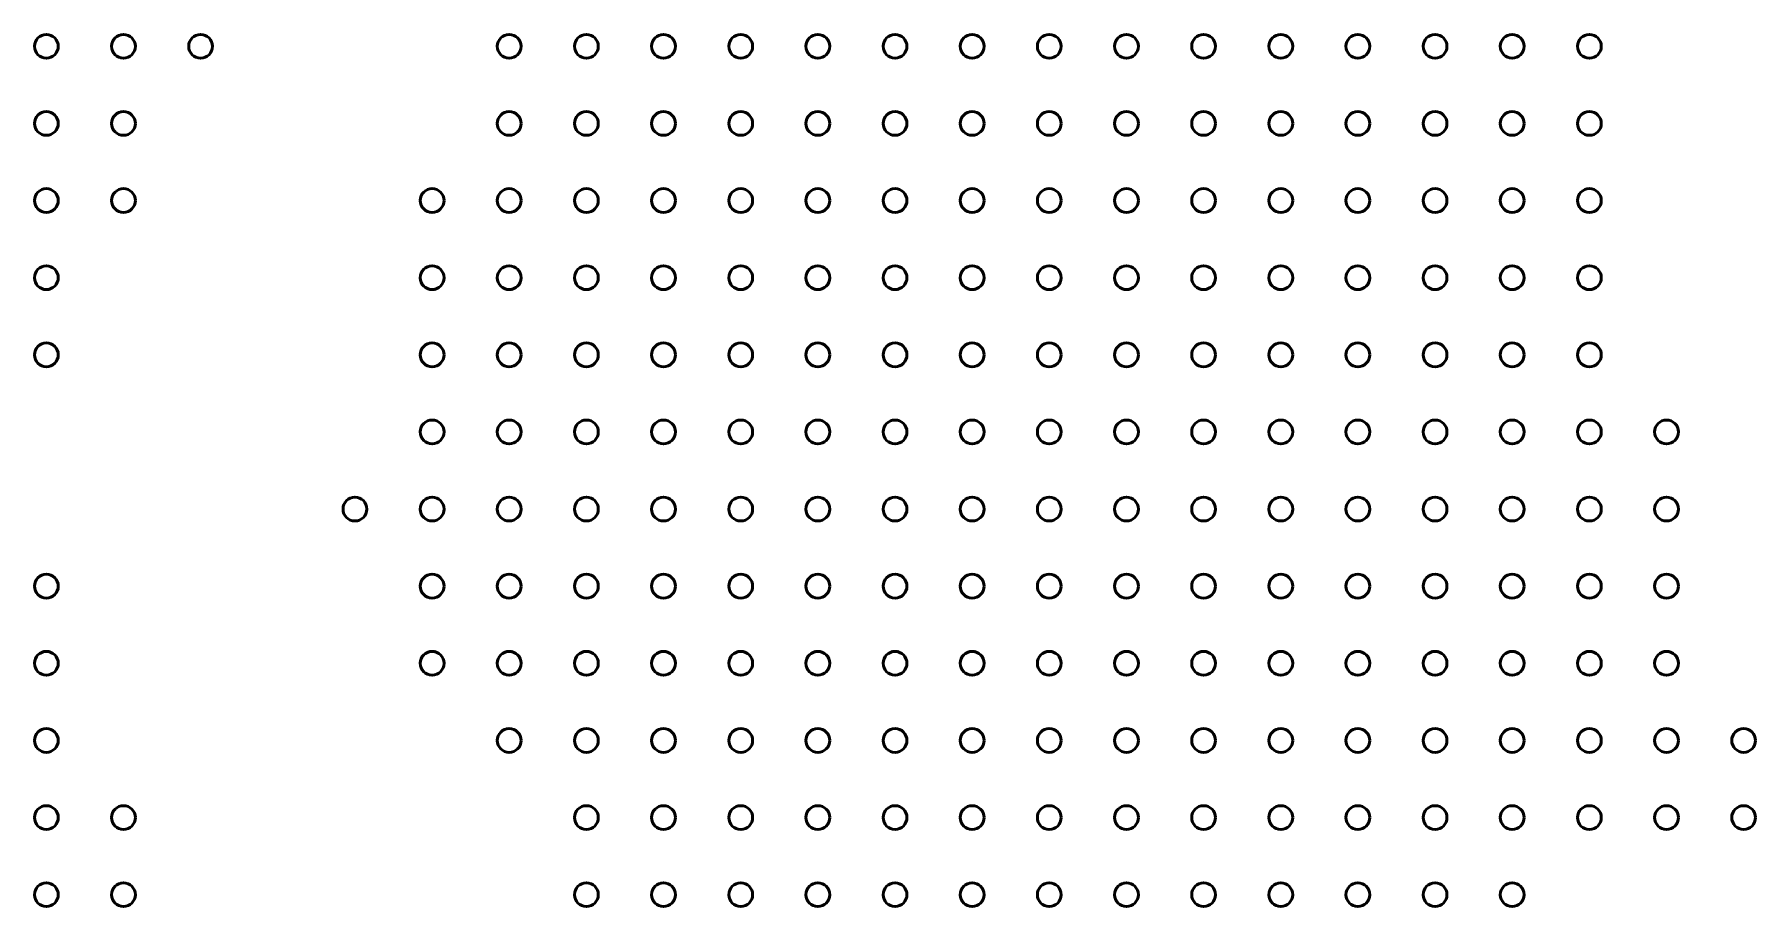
# Model space of a CAD drawing. Header units: inches. Extents: x 17 to 31, y 2 to 10.
# Drawn here: x 27.44 to 30.953, y 4.25 to 6.031 of the extents above; entities that cross this region are included whole.
import ezdxf

# ---------------------------------------------------------------- set-up
doc = ezdxf.new("R2010")
doc.units = ezdxf.units.IN
doc.header["$MEASUREMENT"] = 0
doc.layers.add('Visible', color=7, linetype='Continuous', lineweight=0)

# ---------------------------------------------------------------- blocks, each defined once
blk = doc.blocks.new('Block_2304')
at = {"layer": 'Visible', "color": 7, "lineweight": 50}
blk.add_circle((27.4646, 4.2747), 0.0243, dxfattribs=at)
blk = doc.blocks.new('Block_2305')
at = {"layer": 'Visible', "color": 7, "lineweight": 50}
blk.add_circle((27.4646, 4.4321), 0.0243, dxfattribs=at)
blk = doc.blocks.new('Block_2306')
at = {"layer": 'Visible', "color": 7, "lineweight": 50}
blk.add_circle((27.4646, 4.5896), 0.0243, dxfattribs=at)
blk = doc.blocks.new('Block_2307')
at = {"layer": 'Visible', "color": 7, "lineweight": 50}
blk.add_circle((27.4646, 4.7471), 0.0243, dxfattribs=at)
blk = doc.blocks.new('Block_2308')
at = {"layer": 'Visible', "color": 7, "lineweight": 50}
blk.add_circle((27.4646, 4.9046), 0.0243, dxfattribs=at)
blk = doc.blocks.new('Block_2309')
at = {"layer": 'Visible', "color": 7, "lineweight": 50}
blk.add_circle((27.4646, 5.377), 0.0243, dxfattribs=at)
blk = doc.blocks.new('Block_2310')
at = {"layer": 'Visible', "color": 7, "lineweight": 50}
blk.add_circle((27.4646, 5.5345), 0.0243, dxfattribs=at)
blk = doc.blocks.new('Block_2311')
at = {"layer": 'Visible', "color": 7, "lineweight": 50}
blk.add_circle((27.4646, 5.692), 0.0243, dxfattribs=at)
blk = doc.blocks.new('Block_2312')
at = {"layer": 'Visible', "color": 7, "lineweight": 50}
blk.add_circle((27.4646, 5.8495), 0.0243, dxfattribs=at)
blk = doc.blocks.new('Block_2313')
at = {"layer": 'Visible', "color": 7, "lineweight": 50}
blk.add_circle((27.4646, 6.0069), 0.0243, dxfattribs=at)
blk = doc.blocks.new('Block_2346')
at = {"layer": 'Visible', "color": 7, "lineweight": 50}
blk.add_circle((27.622, 4.2747), 0.0243, dxfattribs=at)
blk = doc.blocks.new('Block_2347')
at = {"layer": 'Visible', "color": 7, "lineweight": 50}
blk.add_circle((27.622, 4.4321), 0.0243, dxfattribs=at)
blk = doc.blocks.new('Block_2348')
at = {"layer": 'Visible', "color": 7, "lineweight": 50}
blk.add_circle((27.622, 5.692), 0.0243, dxfattribs=at)
blk = doc.blocks.new('Block_2349')
at = {"layer": 'Visible', "color": 7, "lineweight": 50}
blk.add_circle((27.622, 5.8495), 0.0243, dxfattribs=at)
blk = doc.blocks.new('Block_2350')
at = {"layer": 'Visible', "color": 7, "lineweight": 50}
blk.add_circle((27.622, 6.0069), 0.0243, dxfattribs=at)
blk = doc.blocks.new('Block_2381')
at = {"layer": 'Visible', "color": 7, "lineweight": 50}
blk.add_circle((27.7795, 6.0069), 0.0243, dxfattribs=at)
blk = doc.blocks.new('Block_2438')
at = {"layer": 'Visible', "color": 7, "lineweight": 50}
blk.add_circle((28.0945, 5.0621), 0.0243, dxfattribs=at)
blk = doc.blocks.new('Block_2465')
at = {"layer": 'Visible', "color": 7, "lineweight": 50}
blk.add_circle((28.252, 4.7471), 0.0243, dxfattribs=at)
blk = doc.blocks.new('Block_2466')
at = {"layer": 'Visible', "color": 7, "lineweight": 50}
blk.add_circle((28.252, 4.9046), 0.0243, dxfattribs=at)
blk = doc.blocks.new('Block_2467')
at = {"layer": 'Visible', "color": 7, "lineweight": 50}
blk.add_circle((28.252, 5.0621), 0.0243, dxfattribs=at)
blk = doc.blocks.new('Block_2468')
at = {"layer": 'Visible', "color": 7, "lineweight": 50}
blk.add_circle((28.252, 5.2195), 0.0243, dxfattribs=at)
blk = doc.blocks.new('Block_2469')
at = {"layer": 'Visible', "color": 7, "lineweight": 50}
blk.add_circle((28.252, 5.377), 0.0243, dxfattribs=at)
blk = doc.blocks.new('Block_2470')
at = {"layer": 'Visible', "color": 7, "lineweight": 50}
blk.add_circle((28.252, 5.5345), 0.0243, dxfattribs=at)
blk = doc.blocks.new('Block_2471')
at = {"layer": 'Visible', "color": 7, "lineweight": 50}
blk.add_circle((28.252, 5.692), 0.0243, dxfattribs=at)
blk = doc.blocks.new('Block_2496')
at = {"layer": 'Visible', "color": 7, "lineweight": 50}
blk.add_circle((28.4094, 4.5896), 0.0243, dxfattribs=at)
blk = doc.blocks.new('Block_2497')
at = {"layer": 'Visible', "color": 7, "lineweight": 50}
blk.add_circle((28.4094, 4.7471), 0.0243, dxfattribs=at)
blk = doc.blocks.new('Block_2498')
at = {"layer": 'Visible', "color": 7, "lineweight": 50}
blk.add_circle((28.4094, 4.9046), 0.0243, dxfattribs=at)
blk = doc.blocks.new('Block_2499')
at = {"layer": 'Visible', "color": 7, "lineweight": 50}
blk.add_circle((28.4094, 5.0621), 0.0243, dxfattribs=at)
blk = doc.blocks.new('Block_2500')
at = {"layer": 'Visible', "color": 7, "lineweight": 50}
blk.add_circle((28.4094, 5.2195), 0.0243, dxfattribs=at)
blk = doc.blocks.new('Block_2501')
at = {"layer": 'Visible', "color": 7, "lineweight": 50}
blk.add_circle((28.4094, 5.377), 0.0243, dxfattribs=at)
blk = doc.blocks.new('Block_2502')
at = {"layer": 'Visible', "color": 7, "lineweight": 50}
blk.add_circle((28.4094, 5.5345), 0.0243, dxfattribs=at)
blk = doc.blocks.new('Block_2503')
at = {"layer": 'Visible', "color": 7, "lineweight": 50}
blk.add_circle((28.4094, 5.692), 0.0243, dxfattribs=at)
blk = doc.blocks.new('Block_2504')
at = {"layer": 'Visible', "color": 7, "lineweight": 50}
blk.add_circle((28.4094, 5.8495), 0.0243, dxfattribs=at)
blk = doc.blocks.new('Block_2505')
at = {"layer": 'Visible', "color": 7, "lineweight": 50}
blk.add_circle((28.4094, 6.0069), 0.0243, dxfattribs=at)
blk = doc.blocks.new('Block_2530')
at = {"layer": 'Visible', "color": 7, "lineweight": 50}
blk.add_circle((28.5669, 4.2747), 0.0243, dxfattribs=at)
blk = doc.blocks.new('Block_2531')
at = {"layer": 'Visible', "color": 7, "lineweight": 50}
blk.add_circle((28.5669, 4.4321), 0.0243, dxfattribs=at)
blk = doc.blocks.new('Block_2532')
at = {"layer": 'Visible', "color": 7, "lineweight": 50}
blk.add_circle((28.5669, 4.5896), 0.0243, dxfattribs=at)
blk = doc.blocks.new('Block_2533')
at = {"layer": 'Visible', "color": 7, "lineweight": 50}
blk.add_circle((28.5669, 4.7471), 0.0243, dxfattribs=at)
blk = doc.blocks.new('Block_2534')
at = {"layer": 'Visible', "color": 7, "lineweight": 50}
blk.add_circle((28.5669, 4.9046), 0.0243, dxfattribs=at)
blk = doc.blocks.new('Block_2535')
at = {"layer": 'Visible', "color": 7, "lineweight": 50}
blk.add_circle((28.5669, 5.0621), 0.0243, dxfattribs=at)
blk = doc.blocks.new('Block_2536')
at = {"layer": 'Visible', "color": 7, "lineweight": 50}
blk.add_circle((28.5669, 5.2195), 0.0243, dxfattribs=at)
blk = doc.blocks.new('Block_2537')
at = {"layer": 'Visible', "color": 7, "lineweight": 50}
blk.add_circle((28.5669, 5.377), 0.0243, dxfattribs=at)
blk = doc.blocks.new('Block_2538')
at = {"layer": 'Visible', "color": 7, "lineweight": 50}
blk.add_circle((28.5669, 5.5345), 0.0243, dxfattribs=at)
blk = doc.blocks.new('Block_2539')
at = {"layer": 'Visible', "color": 7, "lineweight": 50}
blk.add_circle((28.5669, 5.692), 0.0243, dxfattribs=at)
blk = doc.blocks.new('Block_2540')
at = {"layer": 'Visible', "color": 7, "lineweight": 50}
blk.add_circle((28.5669, 5.8495), 0.0243, dxfattribs=at)
blk = doc.blocks.new('Block_2541')
at = {"layer": 'Visible', "color": 7, "lineweight": 50}
blk.add_circle((28.5669, 6.0069), 0.0243, dxfattribs=at)
blk = doc.blocks.new('Block_2571')
at = {"layer": 'Visible', "color": 7, "lineweight": 50}
blk.add_circle((28.7244, 4.2747), 0.0243, dxfattribs=at)
blk = doc.blocks.new('Block_2572')
at = {"layer": 'Visible', "color": 7, "lineweight": 50}
blk.add_circle((28.7244, 4.4321), 0.0243, dxfattribs=at)
blk = doc.blocks.new('Block_2573')
at = {"layer": 'Visible', "color": 7, "lineweight": 50}
blk.add_circle((28.7244, 4.5896), 0.0243, dxfattribs=at)
blk = doc.blocks.new('Block_2574')
at = {"layer": 'Visible', "color": 7, "lineweight": 50}
blk.add_circle((28.7244, 4.7471), 0.0243, dxfattribs=at)
blk = doc.blocks.new('Block_2575')
at = {"layer": 'Visible', "color": 7, "lineweight": 50}
blk.add_circle((28.7244, 4.9046), 0.0243, dxfattribs=at)
blk = doc.blocks.new('Block_2576')
at = {"layer": 'Visible', "color": 7, "lineweight": 50}
blk.add_circle((28.7244, 5.0621), 0.0243, dxfattribs=at)
blk = doc.blocks.new('Block_2577')
at = {"layer": 'Visible', "color": 7, "lineweight": 50}
blk.add_circle((28.7244, 5.2195), 0.0243, dxfattribs=at)
blk = doc.blocks.new('Block_2578')
at = {"layer": 'Visible', "color": 7, "lineweight": 50}
blk.add_circle((28.7244, 5.377), 0.0243, dxfattribs=at)
blk = doc.blocks.new('Block_2579')
at = {"layer": 'Visible', "color": 7, "lineweight": 50}
blk.add_circle((28.7244, 5.5345), 0.0243, dxfattribs=at)
blk = doc.blocks.new('Block_2580')
at = {"layer": 'Visible', "color": 7, "lineweight": 50}
blk.add_circle((28.7244, 5.692), 0.0243, dxfattribs=at)
blk = doc.blocks.new('Block_2581')
at = {"layer": 'Visible', "color": 7, "lineweight": 50}
blk.add_circle((28.7244, 5.8495), 0.0243, dxfattribs=at)
blk = doc.blocks.new('Block_2582')
at = {"layer": 'Visible', "color": 7, "lineweight": 50}
blk.add_circle((28.7244, 6.0069), 0.0243, dxfattribs=at)
blk = doc.blocks.new('Block_2613')
at = {"layer": 'Visible', "color": 7, "lineweight": 50}
blk.add_circle((28.8819, 4.2747), 0.0243, dxfattribs=at)
blk = doc.blocks.new('Block_2614')
at = {"layer": 'Visible', "color": 7, "lineweight": 50}
blk.add_circle((28.8819, 4.4321), 0.0243, dxfattribs=at)
blk = doc.blocks.new('Block_2615')
at = {"layer": 'Visible', "color": 7, "lineweight": 50}
blk.add_circle((28.8819, 4.5896), 0.0243, dxfattribs=at)
blk = doc.blocks.new('Block_2616')
at = {"layer": 'Visible', "color": 7, "lineweight": 50}
blk.add_circle((28.8819, 4.7471), 0.0243, dxfattribs=at)
blk = doc.blocks.new('Block_2617')
at = {"layer": 'Visible', "color": 7, "lineweight": 50}
blk.add_circle((28.8819, 4.9046), 0.0243, dxfattribs=at)
blk = doc.blocks.new('Block_2618')
at = {"layer": 'Visible', "color": 7, "lineweight": 50}
blk.add_circle((28.8819, 5.0621), 0.0243, dxfattribs=at)
blk = doc.blocks.new('Block_2619')
at = {"layer": 'Visible', "color": 7, "lineweight": 50}
blk.add_circle((28.8819, 5.2195), 0.0243, dxfattribs=at)
blk = doc.blocks.new('Block_2620')
at = {"layer": 'Visible', "color": 7, "lineweight": 50}
blk.add_circle((28.8819, 5.377), 0.0243, dxfattribs=at)
blk = doc.blocks.new('Block_2621')
at = {"layer": 'Visible', "color": 7, "lineweight": 50}
blk.add_circle((28.8819, 5.5345), 0.0243, dxfattribs=at)
blk = doc.blocks.new('Block_2622')
at = {"layer": 'Visible', "color": 7, "lineweight": 50}
blk.add_circle((28.8819, 5.692), 0.0243, dxfattribs=at)
blk = doc.blocks.new('Block_2623')
at = {"layer": 'Visible', "color": 7, "lineweight": 50}
blk.add_circle((28.8819, 5.8495), 0.0243, dxfattribs=at)
blk = doc.blocks.new('Block_2624')
at = {"layer": 'Visible', "color": 7, "lineweight": 50}
blk.add_circle((28.8819, 6.0069), 0.0243, dxfattribs=at)
blk = doc.blocks.new('Block_2653')
at = {"layer": 'Visible', "color": 7, "lineweight": 50}
blk.add_circle((29.0394, 4.2747), 0.0243, dxfattribs=at)
blk = doc.blocks.new('Block_2654')
at = {"layer": 'Visible', "color": 7, "lineweight": 50}
blk.add_circle((29.0394, 4.4321), 0.0243, dxfattribs=at)
blk = doc.blocks.new('Block_2655')
at = {"layer": 'Visible', "color": 7, "lineweight": 50}
blk.add_circle((29.0394, 4.5896), 0.0243, dxfattribs=at)
blk = doc.blocks.new('Block_2656')
at = {"layer": 'Visible', "color": 7, "lineweight": 50}
blk.add_circle((29.0394, 4.7471), 0.0243, dxfattribs=at)
blk = doc.blocks.new('Block_2657')
at = {"layer": 'Visible', "color": 7, "lineweight": 50}
blk.add_circle((29.0394, 4.9046), 0.0243, dxfattribs=at)
blk = doc.blocks.new('Block_2658')
at = {"layer": 'Visible', "color": 7, "lineweight": 50}
blk.add_circle((29.0394, 5.0621), 0.0243, dxfattribs=at)
blk = doc.blocks.new('Block_2659')
at = {"layer": 'Visible', "color": 7, "lineweight": 50}
blk.add_circle((29.0394, 5.2195), 0.0243, dxfattribs=at)
blk = doc.blocks.new('Block_2660')
at = {"layer": 'Visible', "color": 7, "lineweight": 50}
blk.add_circle((29.0394, 5.377), 0.0243, dxfattribs=at)
blk = doc.blocks.new('Block_2661')
at = {"layer": 'Visible', "color": 7, "lineweight": 50}
blk.add_circle((29.0394, 5.5345), 0.0243, dxfattribs=at)
blk = doc.blocks.new('Block_2662')
at = {"layer": 'Visible', "color": 7, "lineweight": 50}
blk.add_circle((29.0394, 5.692), 0.0243, dxfattribs=at)
blk = doc.blocks.new('Block_2663')
at = {"layer": 'Visible', "color": 7, "lineweight": 50}
blk.add_circle((29.0394, 5.8495), 0.0243, dxfattribs=at)
blk = doc.blocks.new('Block_2664')
at = {"layer": 'Visible', "color": 7, "lineweight": 50}
blk.add_circle((29.0394, 6.0069), 0.0243, dxfattribs=at)
blk = doc.blocks.new('Block_2693')
at = {"layer": 'Visible', "color": 7, "lineweight": 50}
blk.add_circle((29.1969, 4.2747), 0.0243, dxfattribs=at)
blk = doc.blocks.new('Block_2694')
at = {"layer": 'Visible', "color": 7, "lineweight": 50}
blk.add_circle((29.1969, 4.4321), 0.0243, dxfattribs=at)
blk = doc.blocks.new('Block_2695')
at = {"layer": 'Visible', "color": 7, "lineweight": 50}
blk.add_circle((29.1969, 4.5896), 0.0243, dxfattribs=at)
blk = doc.blocks.new('Block_2696')
at = {"layer": 'Visible', "color": 7, "lineweight": 50}
blk.add_circle((29.1969, 4.7471), 0.0243, dxfattribs=at)
blk = doc.blocks.new('Block_2697')
at = {"layer": 'Visible', "color": 7, "lineweight": 50}
blk.add_circle((29.1969, 4.9046), 0.0243, dxfattribs=at)
blk = doc.blocks.new('Block_2698')
at = {"layer": 'Visible', "color": 7, "lineweight": 50}
blk.add_circle((29.1969, 5.0621), 0.0243, dxfattribs=at)
blk = doc.blocks.new('Block_2699')
at = {"layer": 'Visible', "color": 7, "lineweight": 50}
blk.add_circle((29.1969, 5.2195), 0.0243, dxfattribs=at)
blk = doc.blocks.new('Block_2700')
at = {"layer": 'Visible', "color": 7, "lineweight": 50}
blk.add_circle((29.1969, 5.377), 0.0243, dxfattribs=at)
blk = doc.blocks.new('Block_2701')
at = {"layer": 'Visible', "color": 7, "lineweight": 50}
blk.add_circle((29.1969, 5.5345), 0.0243, dxfattribs=at)
blk = doc.blocks.new('Block_2702')
at = {"layer": 'Visible', "color": 7, "lineweight": 50}
blk.add_circle((29.1969, 5.692), 0.0243, dxfattribs=at)
blk = doc.blocks.new('Block_2703')
at = {"layer": 'Visible', "color": 7, "lineweight": 50}
blk.add_circle((29.1969, 5.8495), 0.0243, dxfattribs=at)
blk = doc.blocks.new('Block_2704')
at = {"layer": 'Visible', "color": 7, "lineweight": 50}
blk.add_circle((29.1969, 6.0069), 0.0243, dxfattribs=at)
blk = doc.blocks.new('Block_2732')
at = {"layer": 'Visible', "color": 7, "lineweight": 50}
blk.add_circle((29.3543, 4.2747), 0.0243, dxfattribs=at)
blk = doc.blocks.new('Block_2733')
at = {"layer": 'Visible', "color": 7, "lineweight": 50}
blk.add_circle((29.3543, 4.4321), 0.0243, dxfattribs=at)
blk = doc.blocks.new('Block_2734')
at = {"layer": 'Visible', "color": 7, "lineweight": 50}
blk.add_circle((29.3543, 4.5896), 0.0243, dxfattribs=at)
blk = doc.blocks.new('Block_2735')
at = {"layer": 'Visible', "color": 7, "lineweight": 50}
blk.add_circle((29.3543, 4.7471), 0.0243, dxfattribs=at)
blk = doc.blocks.new('Block_2736')
at = {"layer": 'Visible', "color": 7, "lineweight": 50}
blk.add_circle((29.3543, 4.9046), 0.0243, dxfattribs=at)
blk = doc.blocks.new('Block_2737')
at = {"layer": 'Visible', "color": 7, "lineweight": 50}
blk.add_circle((29.3543, 5.0621), 0.0243, dxfattribs=at)
blk = doc.blocks.new('Block_2738')
at = {"layer": 'Visible', "color": 7, "lineweight": 50}
blk.add_circle((29.3543, 5.2195), 0.0243, dxfattribs=at)
blk = doc.blocks.new('Block_2739')
at = {"layer": 'Visible', "color": 7, "lineweight": 50}
blk.add_circle((29.3543, 5.377), 0.0243, dxfattribs=at)
blk = doc.blocks.new('Block_2740')
at = {"layer": 'Visible', "color": 7, "lineweight": 50}
blk.add_circle((29.3543, 5.5345), 0.0243, dxfattribs=at)
blk = doc.blocks.new('Block_2741')
at = {"layer": 'Visible', "color": 7, "lineweight": 50}
blk.add_circle((29.3543, 5.692), 0.0243, dxfattribs=at)
blk = doc.blocks.new('Block_2742')
at = {"layer": 'Visible', "color": 7, "lineweight": 50}
blk.add_circle((29.3543, 5.8495), 0.0243, dxfattribs=at)
blk = doc.blocks.new('Block_2743')
at = {"layer": 'Visible', "color": 7, "lineweight": 50}
blk.add_circle((29.3543, 6.0069), 0.0243, dxfattribs=at)
blk = doc.blocks.new('Block_2770')
at = {"layer": 'Visible', "color": 7, "lineweight": 50}
blk.add_circle((29.5118, 4.2747), 0.0243, dxfattribs=at)
blk = doc.blocks.new('Block_2771')
at = {"layer": 'Visible', "color": 7, "lineweight": 50}
blk.add_circle((29.5118, 4.4321), 0.0243, dxfattribs=at)
blk = doc.blocks.new('Block_2772')
at = {"layer": 'Visible', "color": 7, "lineweight": 50}
blk.add_circle((29.5118, 4.5896), 0.0243, dxfattribs=at)
blk = doc.blocks.new('Block_2773')
at = {"layer": 'Visible', "color": 7, "lineweight": 50}
blk.add_circle((29.5118, 4.7471), 0.0243, dxfattribs=at)
blk = doc.blocks.new('Block_2774')
at = {"layer": 'Visible', "color": 7, "lineweight": 50}
blk.add_circle((29.5118, 4.9046), 0.0243, dxfattribs=at)
blk = doc.blocks.new('Block_2775')
at = {"layer": 'Visible', "color": 7, "lineweight": 50}
blk.add_circle((29.5118, 5.0621), 0.0243, dxfattribs=at)
blk = doc.blocks.new('Block_2776')
at = {"layer": 'Visible', "color": 7, "lineweight": 50}
blk.add_circle((29.5118, 5.2195), 0.0243, dxfattribs=at)
blk = doc.blocks.new('Block_2777')
at = {"layer": 'Visible', "color": 7, "lineweight": 50}
blk.add_circle((29.5118, 5.377), 0.0243, dxfattribs=at)
blk = doc.blocks.new('Block_2778')
at = {"layer": 'Visible', "color": 7, "lineweight": 50}
blk.add_circle((29.5118, 5.5345), 0.0243, dxfattribs=at)
blk = doc.blocks.new('Block_2779')
at = {"layer": 'Visible', "color": 7, "lineweight": 50}
blk.add_circle((29.5118, 5.692), 0.0243, dxfattribs=at)
blk = doc.blocks.new('Block_2780')
at = {"layer": 'Visible', "color": 7, "lineweight": 50}
blk.add_circle((29.5118, 5.8495), 0.0243, dxfattribs=at)
blk = doc.blocks.new('Block_2781')
at = {"layer": 'Visible', "color": 7, "lineweight": 50}
blk.add_circle((29.5118, 6.0069), 0.0243, dxfattribs=at)
blk = doc.blocks.new('Block_2808')
at = {"layer": 'Visible', "color": 7, "lineweight": 50}
blk.add_circle((29.6693, 4.2747), 0.0243, dxfattribs=at)
blk = doc.blocks.new('Block_2809')
at = {"layer": 'Visible', "color": 7, "lineweight": 50}
blk.add_circle((29.6693, 4.4321), 0.0243, dxfattribs=at)
blk = doc.blocks.new('Block_2810')
at = {"layer": 'Visible', "color": 7, "lineweight": 50}
blk.add_circle((29.6693, 4.5896), 0.0243, dxfattribs=at)
blk = doc.blocks.new('Block_2811')
at = {"layer": 'Visible', "color": 7, "lineweight": 50}
blk.add_circle((29.6693, 4.7471), 0.0243, dxfattribs=at)
blk = doc.blocks.new('Block_2812')
at = {"layer": 'Visible', "color": 7, "lineweight": 50}
blk.add_circle((29.6693, 4.9046), 0.0243, dxfattribs=at)
blk = doc.blocks.new('Block_2813')
at = {"layer": 'Visible', "color": 7, "lineweight": 50}
blk.add_circle((29.6693, 5.0621), 0.0243, dxfattribs=at)
blk = doc.blocks.new('Block_2814')
at = {"layer": 'Visible', "color": 7, "lineweight": 50}
blk.add_circle((29.6693, 5.2195), 0.0243, dxfattribs=at)
blk = doc.blocks.new('Block_2815')
at = {"layer": 'Visible', "color": 7, "lineweight": 50}
blk.add_circle((29.6693, 5.377), 0.0243, dxfattribs=at)
blk = doc.blocks.new('Block_2816')
at = {"layer": 'Visible', "color": 7, "lineweight": 50}
blk.add_circle((29.6693, 5.5345), 0.0243, dxfattribs=at)
blk = doc.blocks.new('Block_2817')
at = {"layer": 'Visible', "color": 7, "lineweight": 50}
blk.add_circle((29.6693, 5.692), 0.0243, dxfattribs=at)
blk = doc.blocks.new('Block_2818')
at = {"layer": 'Visible', "color": 7, "lineweight": 50}
blk.add_circle((29.6693, 5.8495), 0.0243, dxfattribs=at)
blk = doc.blocks.new('Block_2819')
at = {"layer": 'Visible', "color": 7, "lineweight": 50}
blk.add_circle((29.6693, 6.0069), 0.0243, dxfattribs=at)
blk = doc.blocks.new('Block_2843')
at = {"layer": 'Visible', "color": 7, "lineweight": 50}
blk.add_circle((29.8268, 4.2747), 0.0243, dxfattribs=at)
blk = doc.blocks.new('Block_2844')
at = {"layer": 'Visible', "color": 7, "lineweight": 50}
blk.add_circle((29.8268, 4.4321), 0.0243, dxfattribs=at)
blk = doc.blocks.new('Block_2845')
at = {"layer": 'Visible', "color": 7, "lineweight": 50}
blk.add_circle((29.8268, 4.5896), 0.0243, dxfattribs=at)
blk = doc.blocks.new('Block_2846')
at = {"layer": 'Visible', "color": 7, "lineweight": 50}
blk.add_circle((29.8268, 4.7471), 0.0243, dxfattribs=at)
blk = doc.blocks.new('Block_2847')
at = {"layer": 'Visible', "color": 7, "lineweight": 50}
blk.add_circle((29.8268, 4.9046), 0.0243, dxfattribs=at)
blk = doc.blocks.new('Block_2848')
at = {"layer": 'Visible', "color": 7, "lineweight": 50}
blk.add_circle((29.8268, 5.0621), 0.0243, dxfattribs=at)
blk = doc.blocks.new('Block_2849')
at = {"layer": 'Visible', "color": 7, "lineweight": 50}
blk.add_circle((29.8268, 5.2195), 0.0243, dxfattribs=at)
blk = doc.blocks.new('Block_2850')
at = {"layer": 'Visible', "color": 7, "lineweight": 50}
blk.add_circle((29.8268, 5.377), 0.0243, dxfattribs=at)
blk = doc.blocks.new('Block_2851')
at = {"layer": 'Visible', "color": 7, "lineweight": 50}
blk.add_circle((29.8268, 5.5345), 0.0243, dxfattribs=at)
blk = doc.blocks.new('Block_2852')
at = {"layer": 'Visible', "color": 7, "lineweight": 50}
blk.add_circle((29.8268, 5.692), 0.0243, dxfattribs=at)
blk = doc.blocks.new('Block_2853')
at = {"layer": 'Visible', "color": 7, "lineweight": 50}
blk.add_circle((29.8268, 5.8495), 0.0243, dxfattribs=at)
blk = doc.blocks.new('Block_2854')
at = {"layer": 'Visible', "color": 7, "lineweight": 50}
blk.add_circle((29.8268, 6.0069), 0.0243, dxfattribs=at)
blk = doc.blocks.new('Block_2874')
at = {"layer": 'Visible', "color": 7, "lineweight": 50}
blk.add_circle((29.9843, 4.2747), 0.0243, dxfattribs=at)
blk = doc.blocks.new('Block_2875')
at = {"layer": 'Visible', "color": 7, "lineweight": 50}
blk.add_circle((29.9843, 4.4321), 0.0243, dxfattribs=at)
blk = doc.blocks.new('Block_2876')
at = {"layer": 'Visible', "color": 7, "lineweight": 50}
blk.add_circle((29.9843, 4.5896), 0.0243, dxfattribs=at)
blk = doc.blocks.new('Block_2877')
at = {"layer": 'Visible', "color": 7, "lineweight": 50}
blk.add_circle((29.9843, 4.7471), 0.0243, dxfattribs=at)
blk = doc.blocks.new('Block_2878')
at = {"layer": 'Visible', "color": 7, "lineweight": 50}
blk.add_circle((29.9843, 4.9046), 0.0243, dxfattribs=at)
blk = doc.blocks.new('Block_2879')
at = {"layer": 'Visible', "color": 7, "lineweight": 50}
blk.add_circle((29.9843, 5.0621), 0.0243, dxfattribs=at)
blk = doc.blocks.new('Block_2880')
at = {"layer": 'Visible', "color": 7, "lineweight": 50}
blk.add_circle((29.9843, 5.2195), 0.0243, dxfattribs=at)
blk = doc.blocks.new('Block_2881')
at = {"layer": 'Visible', "color": 7, "lineweight": 50}
blk.add_circle((29.9843, 5.377), 0.0243, dxfattribs=at)
blk = doc.blocks.new('Block_2882')
at = {"layer": 'Visible', "color": 7, "lineweight": 50}
blk.add_circle((29.9843, 5.5345), 0.0243, dxfattribs=at)
blk = doc.blocks.new('Block_2883')
at = {"layer": 'Visible', "color": 7, "lineweight": 50}
blk.add_circle((29.9843, 5.692), 0.0243, dxfattribs=at)
blk = doc.blocks.new('Block_2884')
at = {"layer": 'Visible', "color": 7, "lineweight": 50}
blk.add_circle((29.9843, 5.8495), 0.0243, dxfattribs=at)
blk = doc.blocks.new('Block_2885')
at = {"layer": 'Visible', "color": 7, "lineweight": 50}
blk.add_circle((29.9843, 6.0069), 0.0243, dxfattribs=at)
blk = doc.blocks.new('Block_2902')
at = {"layer": 'Visible', "color": 7, "lineweight": 50}
blk.add_circle((30.1417, 4.2747), 0.0243, dxfattribs=at)
blk = doc.blocks.new('Block_2903')
at = {"layer": 'Visible', "color": 7, "lineweight": 50}
blk.add_circle((30.1417, 4.4321), 0.0243, dxfattribs=at)
blk = doc.blocks.new('Block_2904')
at = {"layer": 'Visible', "color": 7, "lineweight": 50}
blk.add_circle((30.1417, 4.5896), 0.0243, dxfattribs=at)
blk = doc.blocks.new('Block_2905')
at = {"layer": 'Visible', "color": 7, "lineweight": 50}
blk.add_circle((30.1417, 4.7471), 0.0243, dxfattribs=at)
blk = doc.blocks.new('Block_2906')
at = {"layer": 'Visible', "color": 7, "lineweight": 50}
blk.add_circle((30.1417, 4.9046), 0.0243, dxfattribs=at)
blk = doc.blocks.new('Block_2907')
at = {"layer": 'Visible', "color": 7, "lineweight": 50}
blk.add_circle((30.1417, 5.0621), 0.0243, dxfattribs=at)
blk = doc.blocks.new('Block_2908')
at = {"layer": 'Visible', "color": 7, "lineweight": 50}
blk.add_circle((30.1417, 5.2195), 0.0243, dxfattribs=at)
blk = doc.blocks.new('Block_2909')
at = {"layer": 'Visible', "color": 7, "lineweight": 50}
blk.add_circle((30.1417, 5.377), 0.0243, dxfattribs=at)
blk = doc.blocks.new('Block_2910')
at = {"layer": 'Visible', "color": 7, "lineweight": 50}
blk.add_circle((30.1417, 5.5345), 0.0243, dxfattribs=at)
blk = doc.blocks.new('Block_2911')
at = {"layer": 'Visible', "color": 7, "lineweight": 50}
blk.add_circle((30.1417, 5.692), 0.0243, dxfattribs=at)
blk = doc.blocks.new('Block_2912')
at = {"layer": 'Visible', "color": 7, "lineweight": 50}
blk.add_circle((30.1417, 5.8495), 0.0243, dxfattribs=at)
blk = doc.blocks.new('Block_2913')
at = {"layer": 'Visible', "color": 7, "lineweight": 50}
blk.add_circle((30.1417, 6.0069), 0.0243, dxfattribs=at)
blk = doc.blocks.new('Block_2926')
at = {"layer": 'Visible', "color": 7, "lineweight": 50}
blk.add_circle((30.2992, 4.2747), 0.0243, dxfattribs=at)
blk = doc.blocks.new('Block_2927')
at = {"layer": 'Visible', "color": 7, "lineweight": 50}
blk.add_circle((30.2992, 4.4321), 0.0243, dxfattribs=at)
blk = doc.blocks.new('Block_2928')
at = {"layer": 'Visible', "color": 7, "lineweight": 50}
blk.add_circle((30.2992, 4.5896), 0.0243, dxfattribs=at)
blk = doc.blocks.new('Block_2929')
at = {"layer": 'Visible', "color": 7, "lineweight": 50}
blk.add_circle((30.2992, 4.7471), 0.0243, dxfattribs=at)
blk = doc.blocks.new('Block_2930')
at = {"layer": 'Visible', "color": 7, "lineweight": 50}
blk.add_circle((30.2992, 4.9046), 0.0243, dxfattribs=at)
blk = doc.blocks.new('Block_2931')
at = {"layer": 'Visible', "color": 7, "lineweight": 50}
blk.add_circle((30.2992, 5.0621), 0.0243, dxfattribs=at)
blk = doc.blocks.new('Block_2932')
at = {"layer": 'Visible', "color": 7, "lineweight": 50}
blk.add_circle((30.2992, 5.2195), 0.0243, dxfattribs=at)
blk = doc.blocks.new('Block_2933')
at = {"layer": 'Visible', "color": 7, "lineweight": 50}
blk.add_circle((30.2992, 5.377), 0.0243, dxfattribs=at)
blk = doc.blocks.new('Block_2934')
at = {"layer": 'Visible', "color": 7, "lineweight": 50}
blk.add_circle((30.2992, 5.5345), 0.0243, dxfattribs=at)
blk = doc.blocks.new('Block_2935')
at = {"layer": 'Visible', "color": 7, "lineweight": 50}
blk.add_circle((30.2992, 5.692), 0.0243, dxfattribs=at)
blk = doc.blocks.new('Block_2936')
at = {"layer": 'Visible', "color": 7, "lineweight": 50}
blk.add_circle((30.2992, 5.8495), 0.0243, dxfattribs=at)
blk = doc.blocks.new('Block_2937')
at = {"layer": 'Visible', "color": 7, "lineweight": 50}
blk.add_circle((30.2992, 6.0069), 0.0243, dxfattribs=at)
blk = doc.blocks.new('Block_2947')
at = {"layer": 'Visible', "color": 7, "lineweight": 50}
blk.add_circle((30.4567, 4.2747), 0.0243, dxfattribs=at)
blk = doc.blocks.new('Block_2948')
at = {"layer": 'Visible', "color": 7, "lineweight": 50}
blk.add_circle((30.4567, 4.4321), 0.0243, dxfattribs=at)
blk = doc.blocks.new('Block_2949')
at = {"layer": 'Visible', "color": 7, "lineweight": 50}
blk.add_circle((30.4567, 4.5896), 0.0243, dxfattribs=at)
blk = doc.blocks.new('Block_2950')
at = {"layer": 'Visible', "color": 7, "lineweight": 50}
blk.add_circle((30.4567, 4.7471), 0.0243, dxfattribs=at)
blk = doc.blocks.new('Block_2951')
at = {"layer": 'Visible', "color": 7, "lineweight": 50}
blk.add_circle((30.4567, 4.9046), 0.0243, dxfattribs=at)
blk = doc.blocks.new('Block_2952')
at = {"layer": 'Visible', "color": 7, "lineweight": 50}
blk.add_circle((30.4567, 5.0621), 0.0243, dxfattribs=at)
blk = doc.blocks.new('Block_2953')
at = {"layer": 'Visible', "color": 7, "lineweight": 50}
blk.add_circle((30.4567, 5.2195), 0.0243, dxfattribs=at)
blk = doc.blocks.new('Block_2954')
at = {"layer": 'Visible', "color": 7, "lineweight": 50}
blk.add_circle((30.4567, 5.377), 0.0243, dxfattribs=at)
blk = doc.blocks.new('Block_2955')
at = {"layer": 'Visible', "color": 7, "lineweight": 50}
blk.add_circle((30.4567, 5.5345), 0.0243, dxfattribs=at)
blk = doc.blocks.new('Block_2956')
at = {"layer": 'Visible', "color": 7, "lineweight": 50}
blk.add_circle((30.4567, 5.692), 0.0243, dxfattribs=at)
blk = doc.blocks.new('Block_2957')
at = {"layer": 'Visible', "color": 7, "lineweight": 50}
blk.add_circle((30.4567, 5.8495), 0.0243, dxfattribs=at)
blk = doc.blocks.new('Block_2958')
at = {"layer": 'Visible', "color": 7, "lineweight": 50}
blk.add_circle((30.4567, 6.0069), 0.0243, dxfattribs=at)
blk = doc.blocks.new('Block_2963')
at = {"layer": 'Visible', "color": 7, "lineweight": 50}
blk.add_circle((30.6142, 4.4321), 0.0243, dxfattribs=at)
blk = doc.blocks.new('Block_2964')
at = {"layer": 'Visible', "color": 7, "lineweight": 50}
blk.add_circle((30.6142, 4.5896), 0.0243, dxfattribs=at)
blk = doc.blocks.new('Block_2965')
at = {"layer": 'Visible', "color": 7, "lineweight": 50}
blk.add_circle((30.6142, 4.7471), 0.0243, dxfattribs=at)
blk = doc.blocks.new('Block_2966')
at = {"layer": 'Visible', "color": 7, "lineweight": 50}
blk.add_circle((30.6142, 4.9046), 0.0243, dxfattribs=at)
blk = doc.blocks.new('Block_2967')
at = {"layer": 'Visible', "color": 7, "lineweight": 50}
blk.add_circle((30.6142, 5.0621), 0.0243, dxfattribs=at)
blk = doc.blocks.new('Block_2968')
at = {"layer": 'Visible', "color": 7, "lineweight": 50}
blk.add_circle((30.6142, 5.2195), 0.0243, dxfattribs=at)
blk = doc.blocks.new('Block_2969')
at = {"layer": 'Visible', "color": 7, "lineweight": 50}
blk.add_circle((30.6142, 5.377), 0.0243, dxfattribs=at)
blk = doc.blocks.new('Block_2970')
at = {"layer": 'Visible', "color": 7, "lineweight": 50}
blk.add_circle((30.6142, 5.5345), 0.0243, dxfattribs=at)
blk = doc.blocks.new('Block_2971')
at = {"layer": 'Visible', "color": 7, "lineweight": 50}
blk.add_circle((30.6142, 5.692), 0.0243, dxfattribs=at)
blk = doc.blocks.new('Block_2972')
at = {"layer": 'Visible', "color": 7, "lineweight": 50}
blk.add_circle((30.6142, 5.8495), 0.0243, dxfattribs=at)
blk = doc.blocks.new('Block_2973')
at = {"layer": 'Visible', "color": 7, "lineweight": 50}
blk.add_circle((30.6142, 6.0069), 0.0243, dxfattribs=at)
blk = doc.blocks.new('Block_2974')
at = {"layer": 'Visible', "color": 7, "lineweight": 50}
blk.add_circle((30.7717, 4.4321), 0.0243, dxfattribs=at)
blk = doc.blocks.new('Block_2975')
at = {"layer": 'Visible', "color": 7, "lineweight": 50}
blk.add_circle((30.7717, 4.5896), 0.0243, dxfattribs=at)
blk = doc.blocks.new('Block_2976')
at = {"layer": 'Visible', "color": 7, "lineweight": 50}
blk.add_circle((30.7717, 4.7471), 0.0243, dxfattribs=at)
blk = doc.blocks.new('Block_2977')
at = {"layer": 'Visible', "color": 7, "lineweight": 50}
blk.add_circle((30.7717, 4.9046), 0.0243, dxfattribs=at)
blk = doc.blocks.new('Block_2978')
at = {"layer": 'Visible', "color": 7, "lineweight": 50}
blk.add_circle((30.7717, 5.0621), 0.0243, dxfattribs=at)
blk = doc.blocks.new('Block_2979')
at = {"layer": 'Visible', "color": 7, "lineweight": 50}
blk.add_circle((30.7717, 5.2195), 0.0243, dxfattribs=at)
blk = doc.blocks.new('Block_2980')
at = {"layer": 'Visible', "color": 7, "lineweight": 50}
blk.add_circle((30.9291, 4.4321), 0.0243, dxfattribs=at)
blk = doc.blocks.new('Block_2981')
at = {"layer": 'Visible', "color": 7, "lineweight": 50}
blk.add_circle((30.9291, 4.5896), 0.0243, dxfattribs=at)

msp = doc.modelspace()

# ---------------------------------------------------------------- block references
at = {"layer": 'Visible'}
for name in ['Block_2313', 'Block_2350', 'Block_2381', 'Block_2505', 'Block_2541', 'Block_2582', 'Block_2624', 'Block_2664', 'Block_2704', 'Block_2743', 'Block_2781', 'Block_2819', 'Block_2854', 'Block_2885', 'Block_2913', 'Block_2937', 'Block_2958', 'Block_2973', 'Block_2312', 'Block_2349', 'Block_2504', 'Block_2540', 'Block_2581', 'Block_2623', 'Block_2663', 'Block_2703', 'Block_2742', 'Block_2780', 'Block_2818', 'Block_2853', 'Block_2884', 'Block_2912', 'Block_2936', 'Block_2957', 'Block_2972', 'Block_2311', 'Block_2348', 'Block_2471', 'Block_2503', 'Block_2539', 'Block_2580', 'Block_2622', 'Block_2662', 'Block_2702', 'Block_2741', 'Block_2779', 'Block_2817', 'Block_2852', 'Block_2883', 'Block_2911', 'Block_2935', 'Block_2956', 'Block_2971', 'Block_2310', 'Block_2470', 'Block_2502', 'Block_2538', 'Block_2579', 'Block_2621', 'Block_2661', 'Block_2701', 'Block_2740', 'Block_2778', 'Block_2816', 'Block_2851', 'Block_2882', 'Block_2910', 'Block_2934', 'Block_2955', 'Block_2970', 'Block_2309', 'Block_2469', 'Block_2501', 'Block_2537', 'Block_2578', 'Block_2620', 'Block_2660', 'Block_2700', 'Block_2739', 'Block_2777', 'Block_2815', 'Block_2850', 'Block_2881', 'Block_2909', 'Block_2933', 'Block_2954', 'Block_2969', 'Block_2468', 'Block_2500', 'Block_2536', 'Block_2577', 'Block_2619', 'Block_2659', 'Block_2699', 'Block_2738', 'Block_2776', 'Block_2814', 'Block_2849', 'Block_2880', 'Block_2908', 'Block_2932', 'Block_2953', 'Block_2968', 'Block_2979', 'Block_2438', 'Block_2467', 'Block_2499', 'Block_2535', 'Block_2576', 'Block_2618', 'Block_2658', 'Block_2698', 'Block_2737', 'Block_2775', 'Block_2813', 'Block_2848', 'Block_2879', 'Block_2907', 'Block_2931', 'Block_2952', 'Block_2967', 'Block_2978', 'Block_2308', 'Block_2466', 'Block_2498', 'Block_2534', 'Block_2575', 'Block_2617', 'Block_2657', 'Block_2697', 'Block_2736', 'Block_2774', 'Block_2812', 'Block_2847', 'Block_2878', 'Block_2906', 'Block_2930', 'Block_2951', 'Block_2966', 'Block_2977', 'Block_2307', 'Block_2465', 'Block_2497', 'Block_2533', 'Block_2574', 'Block_2616', 'Block_2656', 'Block_2696', 'Block_2735', 'Block_2773', 'Block_2811', 'Block_2846', 'Block_2877', 'Block_2905', 'Block_2929', 'Block_2950', 'Block_2965', 'Block_2976', 'Block_2306', 'Block_2496', 'Block_2532', 'Block_2573', 'Block_2615', 'Block_2655', 'Block_2695', 'Block_2734', 'Block_2772', 'Block_2810', 'Block_2845', 'Block_2876', 'Block_2904', 'Block_2928', 'Block_2949', 'Block_2964', 'Block_2975', 'Block_2981', 'Block_2305', 'Block_2347', 'Block_2531', 'Block_2572', 'Block_2614', 'Block_2654', 'Block_2694', 'Block_2733', 'Block_2771', 'Block_2809', 'Block_2844', 'Block_2875', 'Block_2903', 'Block_2927', 'Block_2948', 'Block_2963', 'Block_2974', 'Block_2980', 'Block_2304', 'Block_2346', 'Block_2530', 'Block_2571', 'Block_2613', 'Block_2653', 'Block_2693', 'Block_2732', 'Block_2770', 'Block_2808', 'Block_2843', 'Block_2874', 'Block_2902', 'Block_2926', 'Block_2947']:
    msp.add_blockref(name, (0, 0), dxfattribs=at)

doc.saveas('drawing.dxf')
